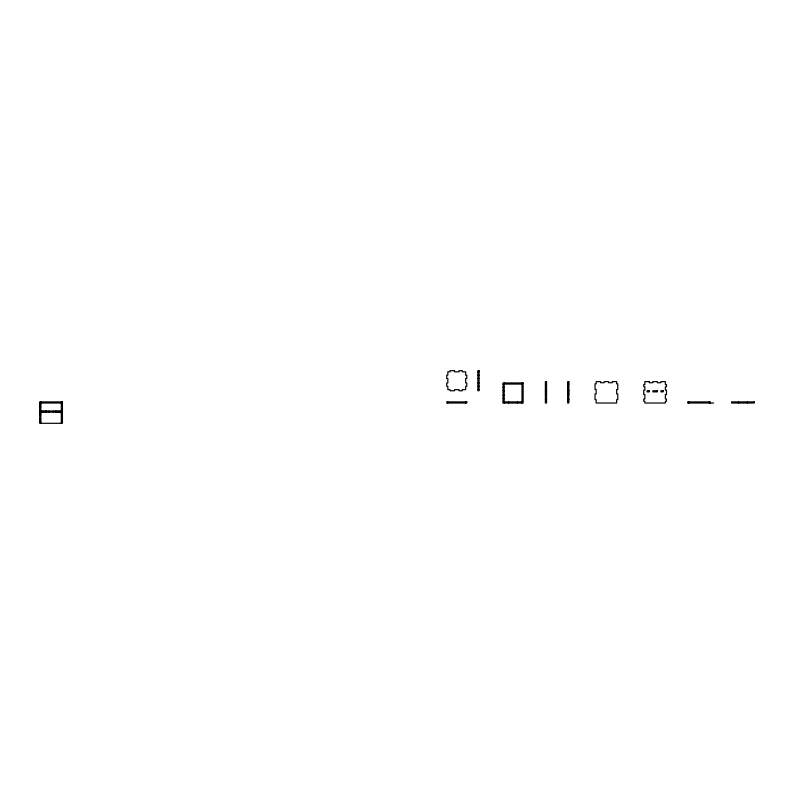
<?xml version="1.0" encoding="UTF-8"?>
<svg xmlns="http://www.w3.org/2000/svg" width="794" height="794" viewBox="0 0 794 794"><rect width="100%" height="100%" fill="white"/><g stroke="black" fill="none" stroke-linecap="round" stroke-linejoin="round"><path stroke-width="1.19" d="M477.928 371.81L479.05 371.81M477.928 375.155L479.05 375.155M477.928 378.5L479.05 378.5M545.418 382.738L546.53 382.738M567.67 382.738L568.792 382.738M477.928 382.956L479.05 382.956M545.418 383.849L546.53 383.849M567.67 383.849L568.792 383.849M503.068 384.078L522.015 384.078M545.418 384.514L546.53 384.514M567.67 384.514L568.792 384.514M477.928 386.301L479.05 386.301M545.418 386.747L546.53 386.747M567.67 386.747L568.792 386.747M503.068 387.412L504.18 387.412M545.418 389.536L546.53 389.536M567.67 389.536L568.792 389.536M477.928 389.646L479.05 389.646M545.418 390.092L546.53 390.092M567.67 390.092L568.792 390.092M503.068 390.757L504.18 390.757M545.418 390.757L546.53 390.757M567.67 390.757L568.792 390.757M545.418 391.879L546.53 391.879M567.67 391.879L568.792 391.879M545.418 392.99L546.53 392.99M567.67 392.99L568.792 392.99M545.418 393.993L546.53 393.993M567.67 393.993L568.792 393.993M545.418 394.549L546.53 394.549M567.67 394.549L568.792 394.549M503.068 395.214L504.18 395.214M503.068 398.558L504.18 398.558M545.418 399.005L546.53 399.005M567.67 399.005L568.792 399.005M545.418 399.67L546.53 399.67M567.67 399.67L568.792 399.67M545.418 401.238L546.53 401.238M567.67 401.238L568.792 401.238M503.068 401.903L522.015 401.903M39.7 403.015L61.317 403.015M713.667 403.015L687.664 403.015L687.664 401.903L710.392 401.903L710.392 403.015M39.7 404.801L40.812 404.801M39.7 407.034L40.812 407.034M39.7 410.369L40.812 410.369M39.7 411.044L62.438 411.044M39.7 412.155L62.438 412.155M39.7 413.267L40.812 413.267M61.317 413.267L62.438 413.267M39.7 414.825L40.812 414.825M39.7 419.292L40.812 419.292M39.7 421.515L40.812 421.515M747.392 401.903L747.392 403.015M738.48 401.903L738.48 403.015M709.28 401.903L709.28 403.015M688.775 401.903L688.775 403.015M522.015 382.956L522.015 403.015M517.559 401.903L517.559 403.015M508.636 401.903L508.636 403.015M504.18 382.956L504.18 403.015M465.671 401.903L465.671 403.015M447.846 401.903L447.846 403.015M61.317 401.903L61.317 423.301M59.093 411.044L59.093 412.155M56.86 411.044L56.86 412.155M55.52 411.044L55.52 412.155M53.297 411.044L53.297 412.155M48.841 411.044L48.841 412.155M46.608 411.044L46.608 412.155M45.268 411.044L45.268 412.155M43.045 411.044L43.045 412.155M40.812 401.903L40.812 423.301M454.525 370.699L450.069 370.699L450.069 371.81L447.846 371.81L447.846 375.155L446.734 375.155L446.734 378.5L447.846 378.5L447.846 382.956L446.734 382.956L446.734 386.301L447.846 386.301L447.846 389.646L450.069 389.646L450.069 390.757L454.525 390.757L454.525 389.646L458.992 389.646L458.992 390.757L462.326 390.757L462.326 389.646L465.671 389.646L465.671 386.301L466.793 386.301L466.793 382.956L465.671 382.956L465.671 378.5L466.793 378.5L466.793 375.155L465.671 375.155L465.671 371.81L462.326 371.81L462.326 370.699L458.992 370.699L458.992 371.81L454.525 371.81L454.525 370.699M479.05 370.699L477.928 370.699L477.928 390.757L479.05 390.757L479.05 370.699M546.53 381.626L545.418 381.626L545.418 403.015L546.53 403.015L546.53 381.626M568.792 381.626L567.67 381.626L567.67 403.015L568.792 403.015L568.792 381.626M600.601 381.626L596.145 381.626L596.145 383.849L595.034 383.849L595.034 389.536L596.145 389.536L596.145 393.993L595.034 393.993L595.034 399.67L596.145 399.67L596.145 403.015L616.65 403.015L616.65 399.67L617.772 399.67L617.772 393.993L616.65 393.993L616.65 389.536L617.772 389.536L617.772 383.849L616.65 383.849L616.65 381.626L612.194 381.626L612.194 382.738L608.631 382.738L608.631 381.626L604.174 381.626L604.174 382.738L600.601 382.738L600.601 381.626M649.323 381.626L644.867 381.626L644.867 384.514L643.755 384.514L643.755 386.747L644.867 386.747L644.867 390.092L643.755 390.092L643.755 394.549L644.867 394.549L644.867 399.005L643.755 399.005L643.755 401.238L644.867 401.238L644.867 403.015L665.372 403.015L665.372 401.238L666.484 401.238L666.484 399.005L665.372 399.005L665.372 394.549L666.484 394.549L666.484 390.092L665.372 390.092L665.372 386.747L666.484 386.747L666.484 384.514L665.372 384.514L665.372 381.626L660.916 381.626L660.916 382.738L657.353 382.738L657.353 381.626L652.886 381.626L652.886 382.738L649.323 382.738L649.323 381.626M523.127 382.956L503.068 382.956L503.068 403.015L523.127 403.015L523.127 382.956M649.323 390.757L647.1 390.757L647.1 391.879L649.323 391.879L649.323 390.757M657.353 390.757L652.886 390.757L652.886 391.879L657.353 391.879L657.353 390.757M663.139 390.757L660.916 390.757L660.916 391.879L663.139 391.879L663.139 390.757M62.438 401.903L39.7 401.903L39.7 423.301L62.438 423.301L62.438 401.903M466.793 401.903L446.734 401.903L446.734 403.015L466.793 403.015L466.793 401.903M754.3 401.903L731.562 401.903L731.562 403.015L754.3 403.015L754.3 401.903"/></g></svg>
